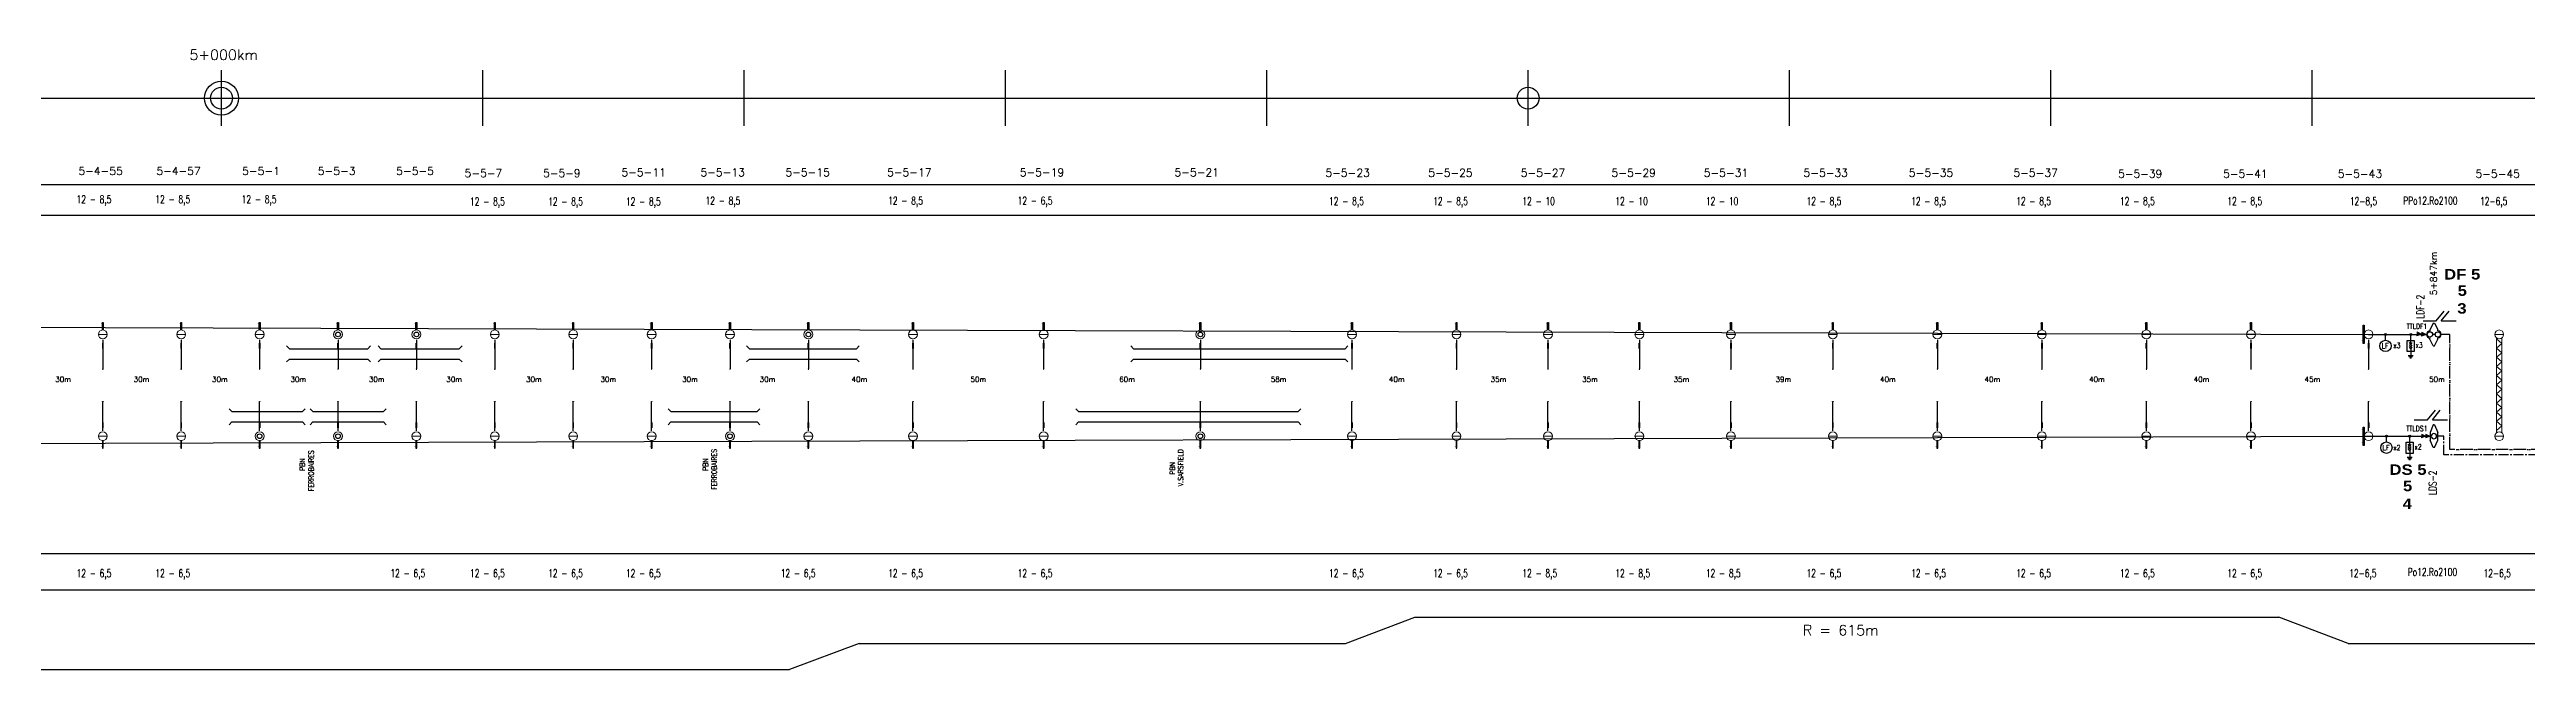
# Model space of a CAD drawing. Header units: millimetres. Extents: x 56 to 21898, y 218 to 1565.
# Drawn here: x 1002 to 1950, y 218 to 456 of the extents above; entities that cross this region are included whole.
import ezdxf
from ezdxf.enums import TextEntityAlignment as Align

# ---------------------------------------------------------------- set-up
doc = ezdxf.new("R2010")
doc.units = ezdxf.units.MM
doc.linetypes.add('ACAD_ISO05W100', pattern=[33, 24, -3, 0, -3, 0, -3])
doc.linetypes.add('CENTER2', pattern=[28.575, 19.05, -3.175, 3.175, -3.175])
for name, color, linetype in [('Brazos', 9, 'Continuous'), ('Cable subt 1x300', 5, 'Continuous'), ('cable subt MT 2x1x35mm2', 1, 'Continuous'), ('Cruceta Fe', 42, 'Continuous'), ('Descargadores', 30, 'Continuous'), ('ESQUEMA', 7, 'Continuous'), ('LDF', 5, 'Continuous'), ('LDS', 1, 'Continuous'), ('longitud vano', 7, 'Continuous'), ('Nº de poste', 6, 'Continuous'), ('POSTES', 8, 'Continuous'), ('progresivas', 4, 'Continuous'), ('Pórticos', 9, 'Continuous'), ('Seccionamiento', 20, 'Continuous'), ('TEXTOS', 3, 'Continuous')]:
    doc.layers.add(name, color=color, linetype=linetype)
doc.styles.add('ROMANS', font='romans.shx', dxfattribs={"width": 0.7})
doc.styles.add('STYLE1', font='romans.shx')
doc.styles.add('TEXTO_SELLO', font='')
doc.styles.get('TEXTO_SELLO').set_extended_font_data('Arial Black', bold=True)

# ---------------------------------------------------------------- blocks, each defined once
blk = doc.blocks.new('Poste Hormigón')
at = {"layer": 'POSTES', "lineweight": 18}
blk.add_line((1.7, 0), (-1.7, 0), dxfattribs=at)
blk.add_circle((0, 0), 1.7, dxfattribs=at)
blk = doc.blocks.new('Viga canasto')
at = {"layer": 'Pórticos', "lineweight": 20}
for p, q in [((-1, -1.37), (-1, -37.58)), ((-1, -1.73), (-1, -37.58)), ((-1, -1.73), (1, -3.48)), ((-1, -5.23), (1, -3.48)), ((-1, -5.23), (1, -6.99)), ((-1, -8.74), (1, -6.99)), ((-1, -8.74), (1, -10.49)), ((1, -1.37), (1, -37.58)), ((1, -1.37), (1, -37.58)), ((-1, -12.24), (1, -10.49)), ((-1, -12.24), (1, -13.99)), ((-1, -15.74), (1, -13.99)), ((-1, -15.74), (1, -17.49)), ((-1, -19.25), (1, -17.49)), ((-1, -19.25), (1, -21)), ((-1, -22.75), (1, -21)), ((-1, -22.75), (1, -24.5)), ((-1, -26.25), (1, -24.5)), ((-1, -26.25), (1, -28)), ((-1, -29.75), (1, -28)), ((-1, -29.75), (1, -31.51)), ((-1, -33.26), (1, -31.51)), ((-1, -33.26), (1, -35.01)), ((-1, -36.76), (1, -35.01))]:
    blk.add_line(p, q, dxfattribs=at)
blk = doc.blocks.new('Brazo')
at = {"layer": 'Brazos'}
for p, q in [((0, 0.2), (0, -10.98)), ((-0.3, -1.23), (0.3, -1.23)), ((-0.3, -1.43), (0.3, -1.43)), ((-0.3, -1.64), (0.3, -1.64)), ((-0.3, -1.84), (0.3, -1.84)), ((-0.3, -2.04), (0.3, -2.04)), ((-0.3, -2.25), (0.3, -2.25)), ((-0.3, -2.45), (0.3, -2.45)), ((-0.3, -2.66), (0.3, -2.66)), ((-0.3, -2.86), (0.3, -2.86))]:
    blk.add_line(p, q, dxfattribs=at)
for start, end in [(37.01986, 217.01986), (217.01986, 37.01986)]:
    blk.add_arc((0, -10.98), 0.102, start, end, dxfattribs=at)
blk = doc.blocks.new('Ménsula 1 LDF')
at = {"layer": 'Cruceta Fe', "const_width": 0.1}
blk.add_lwpolyline([(-0.74, 2.36), (0.17, 2.36)], dxfattribs=at)
at = {"layer": 'Cruceta Fe'}
blk.add_lwpolyline([(-0.17, 2.85), (0.17, 2.85), (0.17, 0), (-0.17, 0)], close=True, dxfattribs=at)
blk = doc.blocks.new('Poste metálico')
at = {"layer": 'POSTES', "lineweight": 18}
blk.add_circle((0, 0), 1.7, dxfattribs=at)
at = {"layer": 'POSTES'}
blk.add_circle((0, 0), 0.912, dxfattribs=at)
blk = doc.blocks.new('Retención LDF')
at = {"layer": 'POSTES'}
for p, q in [((-0.17, 0.28), (-0.15, 0.36)), ((0.15, 0.7), (-0.15, 0.36)), ((0.08, -0.02), (-0.08, 0.02)), ((0.15, 0.7), (0.23, 0.68)), ((0.23, 0.68), (0.32, 0.23)), ((0.29, 0.15), (0.32, 0.23)), ((-0.32, -0.23), (-0.29, -0.15)), ((-0.23, -0.68), (-0.32, -0.23)), ((-0.23, -0.68), (-0.15, -0.7)), ((-0.15, -0.7), (0.15, -0.36)), ((0.15, -0.36), (0.17, -0.28))]:
    blk.add_line(p, q, dxfattribs=at)
for centre in [(-0.24, 0.07), (0.24, -0.07)]:
    blk.add_circle(centre, 0.168, dxfattribs=at)
for centre, start, end in [((-0.23, 0.06), 74.5054, 254.5054), ((0.23, -0.06), 254.5054, 74.5054)]:
    blk.add_arc(centre, 0.223, start, end, dxfattribs=at)
blk = doc.blocks.new('Retencion LDF')
at = {"layer": 'LDF', "lineweight": 18}
for points in [[(0.27, -0.02), (0, 0), (0.17, -0.21)], [(0.49, -0.14), (0.22, -0.12), (0.39, -0.33)]]:
    blk.add_hatch(color=256, dxfattribs=at).paths.add_polyline_path(points)
for p, q in [((0.27, -0.02), (0, 0)), ((0.17, -0.21), (0, 0)), ((0.17, -0.21), (0.27, -0.02)), ((0.49, -0.14), (0.22, -0.12)), ((0.39, -0.33), (0.22, -0.12)), ((0.39, -0.33), (0.49, -0.14))]:
    blk.add_line(p, q, dxfattribs=at)
blk = doc.blocks.new('Cruceta Fe')
at = {"layer": 'Cruceta Fe', "const_width": 0.1}
for points in [[(-0.92, 2.45), (0, 2.45)], [(-0.92, 0), (0, 0)], [(-0.92, -2.45), (0, -2.45)]]:
    blk.add_lwpolyline(points, dxfattribs=at)
at = {"layer": 'Cruceta Fe'}
blk.add_lwpolyline([(-0.35, 3.52), (0, 3.52), (0, -3.52), (-0.35, -3.52)], close=True, dxfattribs=at)
blk = doc.blocks.new('Cruceta Fe 1')
at = {"layer": 'Cruceta Fe', "const_width": 0.1}
for points in [[(-0.92, 2.45), (0, 2.45)], [(-0.92, -2.45), (0, -2.45)]]:
    blk.add_lwpolyline(points, dxfattribs=at)
at = {"layer": 'Cruceta Fe'}
blk.add_lwpolyline([(-0.35, 3.52), (0, 3.52), (0, -3.52), (-0.35, -3.52)], close=True, dxfattribs=at)
blk = doc.blocks.new('Descargador')
at = {"color": 30}
for p, q in [((0, -3.83), (0, 0)), ((0, -3.98), (-0.53, -3.07)), ((0, -4.81), (-0.53, -3.9)), ((0, -5.63), (-0.53, -4.72)), ((0, -3.98), (0.53, -3.07)), ((0, -4.81), (0.53, -3.9)), ((0, -5.63), (0.53, -4.72))]:
    blk.add_line(p, q, dxfattribs=at)
at = {"layer": 'Descargadores', "color": 30}
for p, q in [((-0.99, -8.06), (0.99, -8.06)), ((-0.67, -8.48), (0.67, -8.48)), ((-0.35, -8.92), (0.35, -8.92)), ((0, -5.63), (0, -8.06))]:
    blk.add_line(p, q, dxfattribs=at)
blk.add_lwpolyline([(-1.31, -2.27), (1.31, -2.27), (1.31, -6.57), (-1.31, -6.57)], close=True, dxfattribs=at)
blk.add_circle((0, 0), 0.381, dxfattribs=at)
blk = doc.blocks.new('Retención LDS')
at = {"layer": 'POSTES'}
for p, q in [((-0.24, 4.36), (-1.47, 1.47)), ((-1.47, -1.47), (-1.47, 1.47)), ((-0.24, 4.36), (0.25, 4.36)), ((0.25, 4.36), (1.48, 1.47)), ((1.48, 1.47), (1.48, -1.47)), ((-0.24, -4.38), (-1.47, -1.47)), ((-0.24, -4.38), (0.25, -4.38)), ((0.25, -4.38), (1.48, -1.47))]:
    blk.add_line(p, q, dxfattribs=at)
blk.add_circle((0, 0), 1.02, dxfattribs=at)
blk = doc.blocks.new('Retención aisladores LDS')
at = {"layer": 'LDS', "lineweight": 18}
for points in [[(13964.95, 283.62), (13966.54, 282.91), (13964.93, 282.25)], [(13966.55, 283.59), (13968.13, 282.88), (13966.53, 282.22)]]:
    blk.add_hatch(color=256, dxfattribs=at).paths.add_polyline_path(points)
for p, q in [((13964.93, 282.25), (13964.95, 283.62)), ((13964.93, 282.25), (13966.54, 282.91)), ((13964.95, 283.62), (13966.54, 282.91)), ((13966.53, 282.22), (13966.55, 283.59)), ((13966.53, 282.22), (13968.13, 282.88)), ((13966.55, 283.59), (13968.13, 282.88))]:
    blk.add_line(p, q, dxfattribs=at)
blk = doc.blocks.new('Localizador falla')
at = {"color": 30}
blk.add_line((0, -2.21), (0, 0), dxfattribs=at)
at = {"layer": 'Descargadores', "color": 30}
for centre, radius in [((0, 0), 0.381), ((0, -4.39), 2.18)]:
    blk.add_circle(centre, radius, dxfattribs=at)
at = {"layer": 'ESQUEMA', "color": 7, "style": 'ROMANS', "width": 0.9}
blk.add_text('LF', height=2, dxfattribs=at).set_placement((-1.5, -5.38))
blk = doc.blocks.new('Seccionador')
at = {"layer": 'Seccionamiento'}
for p, q in [((-5.05, 0), (0, 0)), ((0, 0), (2.99, 3.7)), ((1.89, 0), (4.88, 3.7)), ((1.89, 0), (7.65, 0))]:
    blk.add_line(p, q, dxfattribs=at)

msp = doc.modelspace()

# ---------------------------------------------------------------- linework, layer by layer
for p, q in [((1068.1506, 426.3383), (1068.1506, 447.6025)), ((1168.1506, 426.3383), (1168.1506, 447.6025)), ((1268.1506, 426.3383), (1268.1506, 447.6025)), ((1368.1506, 426.3383), (1368.1506, 447.6025)), ((1468.1506, 426.3383), (1468.1506, 447.6025)), ((1568.1506, 426.3383), (1568.1506, 447.6025)), ((1668.1506, 426.3383), (1668.1506, 447.6025)), ((1768.1506, 426.3383), (1768.1506, 447.6025)), ((1868.1506, 426.3383), (1868.1506, 447.6025)), ((68.1506, 436.9704), (21897.5602, 436.9704)), ((68.1506, 403.8502), (21897.5602, 403.8502)), ((68.1506, 392.2176), (21897.5602, 392.2176)), ((1094.1506, 341.0418), (1093.0899, 342.1024)), ((1124.1506, 341.0418), (1125.2112, 342.1024)), ((1129.1506, 341.0418), (1128.0899, 342.1024)), ((1159.1506, 341.0418), (1160.2112, 342.1024)), ((1270.1506, 341.0418), (1269.0899, 342.1024)), ((1311.1506, 341.0418), (1312.2112, 342.1024)), ((1417.1506, 341.0418), (1416.0899, 342.1024)), ((1498.1506, 341.0418), (1499.2112, 342.1024)), ((1094.1506, 337.0418), (1093.0899, 335.9811)), ((1094.1506, 341.0418), (1124.1506, 341.0418)), ((1094.1506, 337.0418), (1124.1506, 337.0418)), ((1124.1506, 337.0418), (1125.2112, 335.9811)), ((1129.1506, 337.0418), (1128.0899, 335.9811)), ((1129.1506, 341.0418), (1159.1506, 341.0418)), ((1129.1506, 337.0418), (1159.1506, 337.0418)), ((1159.1506, 337.0418), (1160.2112, 335.9811)), ((1270.1506, 337.0418), (1269.0899, 335.9811)), ((1270.1506, 341.0418), (1311.1506, 341.0418)), ((1270.1506, 337.0418), (1311.1506, 337.0418)), ((1311.1506, 337.0418), (1312.2112, 335.9811)), ((1417.1506, 337.0418), (1416.0899, 335.9811)), ((1417.1506, 341.0418), (1498.1506, 341.0418)), ((1417.1506, 337.0418), (1498.1506, 337.0418)), ((1498.1506, 337.0418), (1499.2112, 335.9811)), ((1072.1506, 317.0418), (1071.0899, 318.1024)), ((1072.1506, 313.0418), (1071.0899, 311.9811)), ((1072.1506, 317.0418), (1099.1506, 317.0418)), ((1072.1506, 313.0418), (1099.1506, 313.0418)), ((1099.1506, 317.0418), (1100.2112, 318.1024)), ((1099.1506, 313.0418), (1100.2112, 311.9811)), ((1103.1506, 317.0418), (1102.0899, 318.1024)), ((1103.1506, 313.0418), (1102.0899, 311.9811)), ((1103.1506, 317.0418), (1130.1506, 317.0418)), ((1103.1506, 313.0418), (1130.1506, 313.0418)), ((1130.1506, 317.0418), (1131.2112, 318.1024)), ((1130.1506, 313.0418), (1131.2112, 311.9811)), ((1240.1506, 317.0418), (1239.0899, 318.1024)), ((1240.1506, 313.0418), (1239.0899, 311.9811)), ((1240.1506, 317.0418), (1273.1506, 317.0418)), ((1240.1506, 313.0418), (1273.1506, 313.0418)), ((1273.1506, 317.0418), (1274.2112, 318.1024)), ((1273.1506, 313.0418), (1274.2112, 311.9811)), ((1396.1506, 317.0418), (1395.0899, 318.1024)), ((1396.1506, 313.0418), (1395.0899, 311.9811)), ((1396.1506, 317.0418), (1480.1506, 317.0418)), ((1396.1506, 313.0418), (1480.1506, 313.0418)), ((1480.1506, 317.0418), (1481.2112, 318.1024)), ((1480.1506, 313.0418), (1481.2112, 311.9811)), ((68.1506, 262.6383), (21897.5602, 262.6383)), ((68.1506, 248.8066), (21897.5602, 248.8066)), ((1498.2205, 228.284), (1524.8105, 238.284)), ((1524.8105, 238.284), (1855.3877, 238.284)), ((1881.9777, 228.284), (1855.3877, 238.284)), ((1312.1205, 228.284), (1285.5305, 218.284)), ((1312.1205, 228.284), (1498.2205, 228.284)), ((1881.9777, 228.284), (2278.5802, 228.284)), ((608.5163, 218.284), (1285.5305, 218.284))]:
    msp.add_line(p, q)
for centre, radius in [((1068.1506, 436.9704), 6.4757), ((1068.1506, 436.9704), 4.1956), ((1568.1506, 436.9704), 4.1956)]:
    msp.add_circle(centre, radius)
at = {"layer": 'Cable subt 1x300', "linetype": 'ACAD_ISO05W100', "ltscale": 0.2}
msp.add_lwpolyline([(3950.035, 346.5185), (3942.4241, 346.5185), (3942.4241, 302.4254), (1920.8274, 302.4254), (1920.8274, 346.5185), (1917.5822, 346.5185)], dxfattribs=at)
at = {"layer": 'cable subt MT 2x1x35mm2', "linetype": 'CENTER2', "ltscale": 0.2}
msp.add_lwpolyline([(3951.3639, 307.5596), (3949.2661, 307.5596), (3949.2661, 300.4636), (1918.596, 300.4636), (1918.596, 307.565), (1916.2171, 307.565)], dxfattribs=at)
at = {"layer": 'LDF'}
for p, q in [((822.7464, 349.8048), (1889.7506, 346.5185)), ((1889.7506, 346.5185), (1911.919, 346.5185))]:
    msp.add_line(p, q, dxfattribs=at)
at = {"layer": 'LDS'}
for p, q in [((822.7464, 304.2787), (1889.7714, 307.565)), ((1889.7714, 307.565), (1913.2695, 307.565))]:
    msp.add_line(p, q, dxfattribs=at)

# ---------------------------------------------------------------- block references
at = {"layer": 'Brazos'}
for p in [(1022.7504, 344.2785), (1052.7504, 344.2785), (1082.7504, 344.2785), (1112.7504, 344.2785), (1142.7504, 344.2785), (1172.7504, 344.2785), (1202.7504, 344.2785), (1232.7504, 344.2785), (1262.7504, 344.2785), (1292.7504, 344.2785), (1332.7504, 344.2785), (1382.7504, 344.2785), (1442.7504, 344.2785), (1500.7504, 344.2785), (1540.7504, 344.2785), (1575.7504, 344.2785), (1610.7504, 344.2785), (1645.7504, 344.2785), (1684.7504, 344.2785), (1724.7504, 344.2785), (1764.7504, 344.2785), (1804.7504, 344.2785), (1844.7504, 344.2785), (1889.7504, 344.2785)]:
    msp.add_blockref('Brazo', p, dxfattribs=at)
at = {"layer": 'Brazos', "xscale": -1, "rotation": 180}
for p in [(1022.7504, 309.805), (1052.7504, 309.805), (1082.7504, 309.805), (1112.7504, 309.805), (1142.7504, 309.805), (1172.7504, 309.805), (1202.7504, 309.805), (1232.7504, 309.805), (1262.7504, 309.805), (1292.7504, 309.805), (1332.7504, 309.805), (1382.7504, 309.805), (1442.7504, 309.805), (1500.7504, 309.805), (1540.7504, 309.805), (1575.7504, 309.805), (1610.7504, 309.805), (1645.7504, 309.805), (1684.7504, 309.805), (1724.7504, 309.805), (1764.7504, 309.805), (1804.7504, 309.805), (1844.7504, 309.805), (1889.7504, 309.805)]:
    msp.add_blockref('Brazo', p, dxfattribs=at)
at = {"layer": 'Cruceta Fe'}
for name, p in [('Ménsula 1 LDF', (1022.7506, 348.2185)), ('Ménsula 1 LDF', (1052.7506, 348.2185)), ('Ménsula 1 LDF', (1082.7506, 348.2185)), ('Ménsula 1 LDF', (1112.7506, 348.2185)), ('Ménsula 1 LDF', (1142.7506, 348.2185)), ('Ménsula 1 LDF', (1172.7506, 348.2185)), ('Ménsula 1 LDF', (1202.7506, 348.2185)), ('Ménsula 1 LDF', (1232.7506, 348.2185)), ('Ménsula 1 LDF', (1262.7506, 348.2185)), ('Ménsula 1 LDF', (1292.7506, 348.2185)), ('Ménsula 1 LDF', (1332.7506, 348.2185)), ('Ménsula 1 LDF', (1382.7506, 348.2185)), ('Ménsula 1 LDF', (1442.7506, 348.2185)), ('Ménsula 1 LDF', (1500.7506, 348.2185)), ('Ménsula 1 LDF', (1540.7506, 348.2185)), ('Ménsula 1 LDF', (1575.7506, 348.2185)), ('Ménsula 1 LDF', (1610.7506, 348.2185)), ('Ménsula 1 LDF', (1645.7506, 348.2185)), ('Ménsula 1 LDF', (1684.7506, 348.2185)), ('Ménsula 1 LDF', (1724.7506, 348.2185)), ('Ménsula 1 LDF', (1764.7506, 348.2185)), ('Ménsula 1 LDF', (1804.7506, 348.2185)), ('Ménsula 1 LDF', (1844.7506, 348.2185)), ('Cruceta Fe', (1888.0506, 346.5185)), ('Cruceta Fe 1', (1888.0506, 307.565))]:
    msp.add_blockref(name, p, dxfattribs=at)
at = {"layer": 'Cruceta Fe', "xscale": -1, "rotation": 180}
for p in [(1022.7506, 305.8499), (1052.7506, 305.8499), (1082.7506, 305.8499), (1112.7506, 305.8499), (1142.7506, 305.8499), (1172.7506, 305.8499), (1202.7506, 305.8499), (1232.7506, 305.8499), (1262.7506, 305.8499), (1292.7506, 305.8499), (1332.7506, 305.8499), (1382.7506, 305.8499), (1442.7506, 305.8499), (1500.7506, 305.8499), (1540.7506, 305.8499), (1575.7506, 305.8499), (1610.7506, 305.8499), (1645.7506, 305.8499), (1684.7506, 305.8499), (1724.7506, 305.8499), (1764.7506, 305.8499), (1804.7506, 305.8499), (1844.7506, 305.8499)]:
    msp.add_blockref('Ménsula 1 LDF', p, dxfattribs=at)
at = {"layer": 'Descargadores', "color": 30}
for name, p in [('Localizador falla', (1896.216, 346.4945)), ('Descargador', (1905.8898, 346.4945)), ('Localizador falla', (1896.5801, 307.565)), ('Descargador', (1905.4856, 307.565))]:
    msp.add_blockref(name, p, dxfattribs=at)
at = {"layer": 'LDF', "lineweight": 25, "xscale": -7.149999999999916, "yscale": 7.149999999999636, "zscale": 7.15, "rotation": 327.3125621627502}
msp.add_blockref('Retencion LDF', (1911.8766, 346.5178), dxfattribs=at)
at = {"layer": 'LDS'}
msp.add_blockref('Retención aisladores LDS', (-12054.8605, 24.6987), dxfattribs=at)
at = {"layer": 'LDS', "xscale": -1}
msp.add_blockref('Retención LDS', (1914.7506, 307.565), dxfattribs=at)
at = {"layer": 'POSTES', "lineweight": 35, "xscale": 6.077499999999612, "yscale": 6.077499999999612, "zscale": 6.077499999999612, "rotation": 15.49462485252056}
msp.add_blockref('Retención LDF', (1914.7506, 346.5185), dxfattribs=at)
at = {"layer": 'POSTES'}
for name, p in [('Poste Hormigón', (1022.7506, 346.5185)), ('Poste Hormigón', (1052.7506, 346.5185)), ('Poste Hormigón', (1082.7506, 346.5185)), ('Poste metálico', (1112.7506, 346.5185)), ('Poste metálico', (1142.7506, 346.5185)), ('Poste Hormigón', (1172.7506, 346.5185)), ('Poste Hormigón', (1202.7506, 346.5185)), ('Poste Hormigón', (1232.7506, 346.5185)), ('Poste Hormigón', (1262.7506, 346.5185)), ('Poste metálico', (1292.7506, 346.5185)), ('Poste Hormigón', (1332.7506, 346.5185)), ('Poste Hormigón', (1382.7506, 346.5185)), ('Poste metálico', (1442.7506, 346.5185)), ('Poste Hormigón', (1500.7506, 346.5185)), ('Poste Hormigón', (1540.7506, 346.5185)), ('Poste Hormigón', (1575.7506, 346.5185)), ('Poste Hormigón', (1610.7506, 346.5185)), ('Poste Hormigón', (1645.7506, 346.5185)), ('Poste Hormigón', (1684.7506, 346.5185)), ('Poste Hormigón', (1724.7506, 346.5185)), ('Poste Hormigón', (1764.7506, 346.5185)), ('Poste Hormigón', (1804.7506, 346.5185)), ('Poste Hormigón', (1844.7506, 346.5185)), ('Poste Hormigón', (1889.7506, 346.5185)), ('Poste Hormigón', (1939.7506, 346.5185)), ('Poste metálico', (1082.7506, 307.565)), ('Poste metálico', (1112.7506, 307.565)), ('Poste metálico', (1262.7506, 307.565)), ('Poste metálico', (1442.7506, 307.565))]:
    msp.add_blockref(name, p, dxfattribs=at)
at = {"layer": 'POSTES', "xscale": -1, "rotation": 180}
for p in [(1022.7506, 307.565), (1052.7506, 307.565), (1142.7506, 307.565), (1172.7506, 307.565), (1202.7506, 307.565), (1232.7506, 307.565), (1292.7506, 307.565), (1332.7506, 307.565), (1382.7506, 307.565), (1500.7506, 307.565), (1540.7506, 307.565), (1575.7506, 307.565), (1610.7506, 307.565), (1645.7506, 307.565), (1684.7506, 307.565), (1724.7506, 307.565), (1764.7506, 307.565), (1804.7506, 307.565), (1844.7506, 307.565), (1889.7506, 307.565), (1939.7506, 307.565)]:
    msp.add_blockref('Poste Hormigón', p, dxfattribs=at)
at = {"layer": 'Pórticos'}
msp.add_blockref('Viga canasto', (1939.7506, 346.5185), dxfattribs=at)
at = {"layer": 'Seccionamiento'}
for p in [(1915.6823, 351.7841), (1912.3155, 313.7769)]:
    msp.add_blockref('Seccionador', p, dxfattribs=at)

# ---------------------------------------------------------------- texts
at = {"linetype": 'Continuous', "style": 'TEXTO_SELLO'}
for s, p in [('DF 5', (1918.6634, 367.5399)), ('5', (1923.8391, 361.2869)), ('3', (1923.7086, 354.4901)), ('DS 5', (1897.7413, 292.7718)), ('5', (1902.9171, 286.5187)), ('4', (1902.7866, 279.722))]:
    msp.add_text(s, height=4, dxfattribs=at).set_placement(p)
at = {"layer": 'ESQUEMA', "color": 7, "style": 'ROMANS', "width": 0.7}
for s, p in [('x3', (1900.6075, 342.2723)), ('TTLDF1', (1908.2512, 349.6331)), ('x3', (1909.1206, 342.4112)), ('x2', (1900.6123, 303.1866)), ('TTLDS1', (1908.2512, 310.4793)), ('x2', (1908.7164, 303.4818))]:
    msp.add_text(s, height=2, dxfattribs=at).set_placement(p, align=Align.MIDDLE)
at = {"layer": 'longitud vano', "linetype": 'Continuous', "style": 'STYLE1'}
for s, p in [('30m', (1004.56, 328.3382)), ('30m', (1034.56, 328.3382)), ('30m', (1064.56, 328.3382)), ('30m', (1094.56, 328.3382)), ('30m', (1124.56, 328.3382)), ('30m', (1154.1911, 328.3382)), ('30m', (1184.7263, 328.3382)), ('30m', (1213.2006, 328.3382)), ('30m', (1244.4507, 328.3382)), ('30m', (1274.1134, 328.3382)), ('40m', (1309.2887, 328.3382)), ('50m', (1354.7868, 328.3382)), ('60m', (1411.6917, 328.3382)), ('58m', (1469.6917, 328.3382)), ('40m', (1514.8971, 328.3382)), ('35m', (1553.8281, 328.3382)), ('35m', (1588.8281, 328.3382)), ('35m', (1623.8281, 328.3382)), ('39m', (1662.8281, 328.3382)), ('40m', (1702.8281, 328.3382)), ('40m', (1742.8281, 328.3382)), ('40m', (1782.8281, 328.3382)), ('40m', (1822.8281, 328.3382)), ('45m', (1865.2899, 328.3382)), ('50m', (1912.9469, 328.3382))]:
    msp.add_text(s, height=2, dxfattribs=at).set_placement(p)
at = {"layer": 'Nº de poste', "linetype": 'Continuous', "style": 'STYLE1'}
for s, p in [('5-4-55', (1013.4069, 407.5791)), ('5-4-57', (1043.2292, 407.5791)), ('5-5-1', (1076.0871, 407.5791)), ('5-5-3', (1105.0367, 407.5791)), ('5-5-5', (1135.0367, 407.5791)), ('5-5-7', (1161.201, 406.7456)), ('5-5-9', (1191.201, 406.7456)), ('5-5-11', (1221.201, 407.0278)), ('5-5-13', (1251.4403, 407.0278)), ('5-5-15', (1283.9572, 407.0278)), ('5-5-17', (1322.8633, 407.0278)), ('5-5-19', (1373.6219, 407.0278)), ('5-5-21', (1432.8484, 407.0278)), ('5-5-23', (1490.5894, 406.8693)), ('5-5-25', (1529.9562, 406.8693)), ('5-5-27', (1565.3684, 406.8693)), ('5-5-29', (1600.082, 406.8693)), ('5-5-31', (1635.3841, 406.8693)), ('5-5-33', (1673.56, 406.8693)), ('5-5-35', (1713.8724, 406.8693)), ('5-5-37', (1753.8724, 406.8693)), ('5-5-39', (1793.8724, 406.4919)), ('5-5-41', (1834.0988, 406.4919)), ('5-5-43', (1877.9501, 406.4919)), ('5-5-45', (1930.6744, 406.4919))]:
    msp.add_text(s, height=3, dxfattribs=at).set_placement(p)
at = {"layer": 'progresivas', "linetype": 'Continuous', "style": 'STYLE1'}
msp.add_text('5+000km', height=4, dxfattribs=at).set_placement((1055.8989, 451.5643))
msp.add_text('5+847km', height=2.55, rotation=90, dxfattribs=at).set_placement((1915.8858, 361.4861))
at = {"layer": 'TEXTOS', "linetype": 'Continuous', "style": 'STYLE1', "width": 0.7}
for s, p in [('12 - 8,5', (1012.717, 396.7385)), ('12 - 8,5', (1042.8751, 396.7385)), ('12 - 8,5', (1075.8925, 396.7385)), ('12 - 8,5', (1163.2757, 395.905)), ('12 - 8,5', (1193.1528, 395.905)), ('12 - 8,5', (1222.9228, 395.905)), ('12 - 8,5', (1253.3978, 396.1872)), ('12 - 8,5', (1323.2732, 396.1872)), ('12 - 6,5', (1372.8108, 396.1872)), ('12 - 8,5', (1491.9879, 396.0287)), ('12 - 8,5', (1531.8047, 396.0287)), ('12 - 10', (1565.9632, 396.0287)), ('12 - 10', (1601.5185, 396.0287)), ('12 - 10', (1636.1702, 396.0287)), ('12 - 8,5', (1674.6969, 396.0287)), ('12 - 8,5', (1714.7336, 396.0287)), ('12 - 8,5', (1754.9248, 396.0287)), ('12 - 8,5', (1794.6378, 396.0287)), ('12 - 8,5', (1835.7124, 396.0287)), ('12-8,5', (1882.5821, 396.0287)), ('PPo12.Ro2100', (1903.0148, 396.2371)), ('12-6,5', (1932.4269, 396.0287)), ('12 - 6,5', (1012.717, 253.6151)), ('12 - 6,5', (1042.8751, 253.6151)), ('12 - 6,5', (1132.8072, 253.6151)), ('12 - 6,5', (1163.2757, 253.6151)), ('12 - 6,5', (1193.1528, 253.6151)), ('12 - 6,5', (1222.9228, 253.6151)), ('12 - 6,5', (1282.1757, 253.6151)), ('12 - 6,5', (1323.2732, 253.6151)), ('12 - 6,5', (1372.8108, 253.6151)), ('12 - 6,5', (1491.9879, 253.6151)), ('12 - 6,5', (1531.8047, 253.6151)), ('12 - 8,5', (1565.9632, 253.6151)), ('12 - 8,5', (1601.5185, 253.6151)), ('12 - 8,5', (1636.1702, 253.6151)), ('12 - 6,5', (1674.6969, 253.6151)), ('12 - 6,5', (1714.7336, 253.6151)), ('12 - 6,5', (1754.9248, 253.6151)), ('12 - 6,5', (1794.6378, 253.6151)), ('12 - 6,5', (1835.7124, 253.6151)), ('12-6,5', (1882.3589, 253.6151)), ('Po12.Ro2100', (1904.7429, 254.1148)), ('12-6,5', (1933.7692, 253.6151))]:
    msp.add_text(s, height=3, dxfattribs=at).set_placement(p)
at = {"layer": 'TEXTOS', "color": 6, "linetype": 'Continuous', "style": 'STYLE1', "width": 0.7}
for s, p in [('LDF-2', (1911.0792, 352.5072)), ('LDS-2', (1915.7538, 285.0411))]:
    msp.add_text(s, height=3, rotation=90, dxfattribs=at).set_placement(p)
at = {"layer": 'TEXTOS', "linetype": 'Continuous', "style": 'STYLE1', "width": 0.9}
for s, p in [('PBN', (1100.0569, 294.2785)), ('FERROBAIRES', (1103.4375, 286.5366)), ('PBN', (1254.3314, 294.2785)), ('FERROBAIRES', (1257.6665, 287.0904)), ('PBN', (1433.0039, 292.8267)), ('V.SARSFIELD', (1436.1264, 288.3574))]:
    msp.add_text(s, height=1.944, rotation=90, dxfattribs=at).set_placement(p)
at = {"layer": 'TEXTOS', "linetype": 'Continuous', "style": 'STYLE1'}
msp.add_text('R = 615m', height=4, dxfattribs=at).set_placement((1673.2889, 231.3043))

doc.saveas('drawing.dxf')
